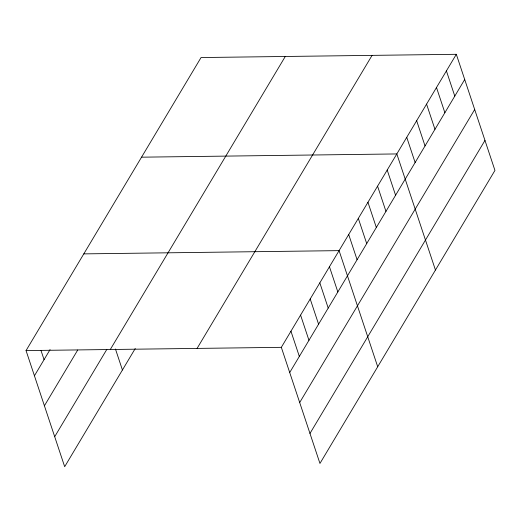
<?xml version="1.0" encoding="UTF-8"?>
<svg xmlns="http://www.w3.org/2000/svg" width="521" height="521" viewBox="0 0 521 521"><rect width="100%" height="100%" fill="white"/><g stroke="black" fill="none" stroke-linecap="round" stroke-linejoin="round"><path stroke-width="0.78" d="M135.258 348.51L64.676 466.699L26.05 350.581L201.047 57.551L456.324 54.301L494.95 170.419L319.953 463.449L281.327 347.338L456.324 54.301M34.432 375.784L50.075 349.591M44.415 405.787L77.701 350.047M54.698 436.696L106.831 349.396M110.289 349.513L285.287 56.476M197.088 348.406L372.079 55.376M289.709 372.535L464.706 79.505M299.692 402.538L474.69 109.508M309.975 433.446L484.973 140.416M141.549 157.179L396.826 153.936L435.452 270.047M83.796 253.883L339.08 250.634L377.705 366.751M26.05 350.581L281.327 347.338M446.406 70.908L454.787 96.105M436.494 87.515L444.875 112.712M426.575 104.115L434.957 129.319M416.657 120.722L425.038 145.926M406.745 137.329L415.126 162.526M387.201 170.048L395.582 195.251M377.575 186.166L385.957 211.37M367.95 202.285L376.331 227.482M358.324 218.403L366.712 243.6M348.699 234.515L357.087 259.719M329.454 266.752L337.836 291.949M319.829 282.87L328.21 308.067M310.203 298.982L318.585 324.186M300.578 315.101L308.96 340.304M290.952 331.219L299.334 356.416M115.441 348.992L122.422 369.995M41.009 350.503L44.057 359.666"/></g></svg>
